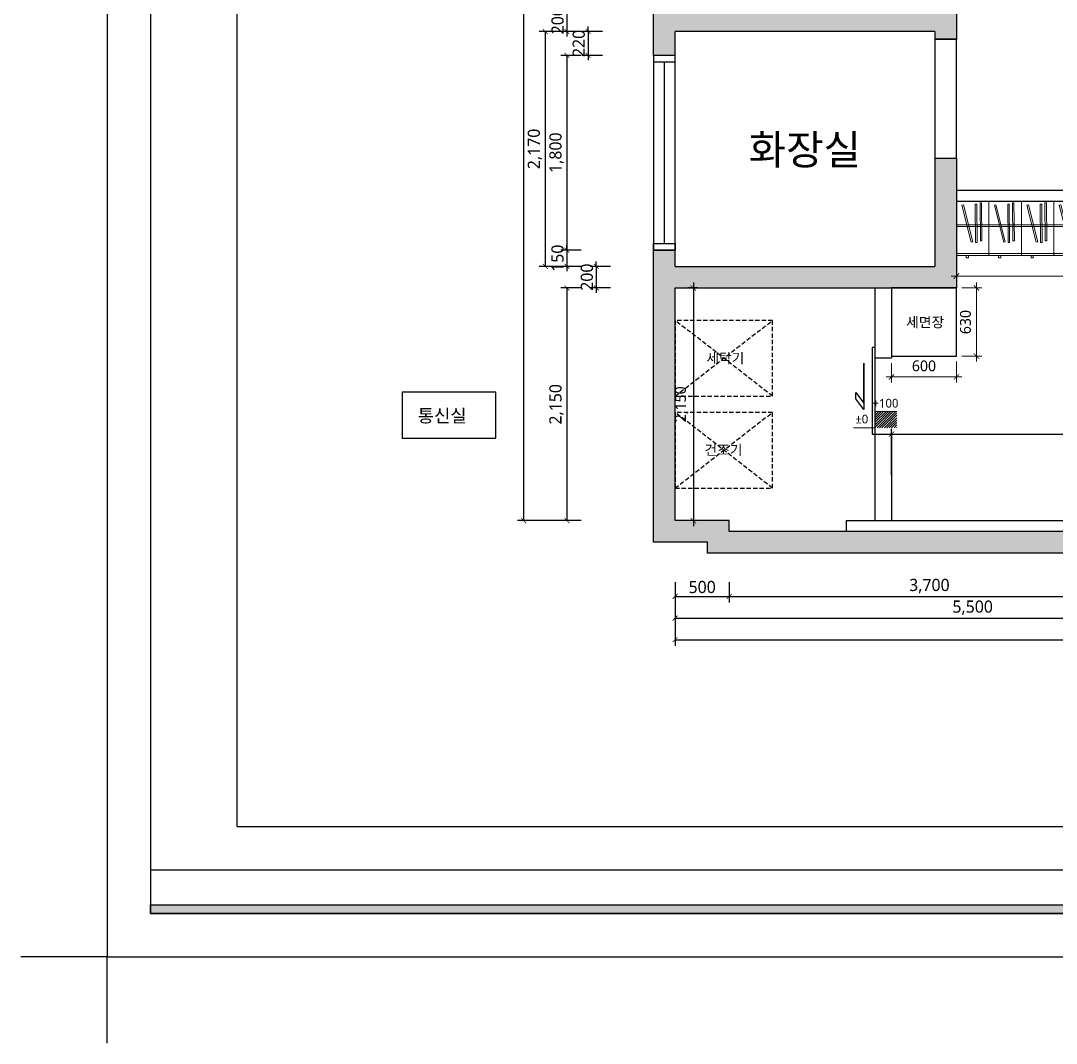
# Model space of a CAD drawing. Header units: metres. Extents: x 11578468 to 47831421, y -58341524 to -14256839.
# Drawn here: x 23771116 to 23780686, y -29040866 to -29031417 of the extents above; entities that cross this region are included whole.
import ezdxf
from ezdxf.enums import TextEntityAlignment as Align

# ---------------------------------------------------------------- set-up
doc = ezdxf.new("R2010")
doc.units = ezdxf.units.M
doc.header["$LTSCALE"] = 50
doc.header["$MEASUREMENT"] = 0
doc.linetypes.add('CEN', pattern=[62, 60, -1, 0, -1])
doc.linetypes.add('DH-HID2', pattern=[1.2, 0.8, -0.4])
doc.layers.get('0').update_dxf_attribs({"linetype": 'CONTINUOUS'})
doc.layers.get('DEFPOINTS').update_dxf_attribs({"linetype": 'CONTINUOUS'})
for name, color, linetype in [('0-ELC TEXT', 7, 'CONTINUOUS'), ('04_FUR', 6, 'CONTINUOUS'), ('3.기호.계단선', 30, 'CONTINUOUS'), ('CEN', 250, 'CEN'), ('CO-DOOR', 8, 'CONTINUOUS'), ('FORM(YOURNAME)-1', 1, 'CONTINUOUS'), ('FORM(YOURNAME)-11', 1, 'CONTINUOUS'), ('FU-FURM', 251, 'DH-HID2'), ('TEX', 7, 'CONTINUOUS'), ('wall', 3, 'CONTINUOUS'), ('WIN', 4, 'CONTINUOUS'), ('가구', 6, 'CONTINUOUS')]:
    doc.layers.add(name, color=color, linetype=linetype)
for name, color, linetype, lineweight in [('Arch', 8, 'CONTINUOUS', 0), ('DIM', 7, 'CONTINUOUS', 15), ('ha', 8, 'CONTINUOUS', 5), ('text', 7, 'CONTINUOUS', 0), ('wall2', 3, 'CONTINUOUS', 25)]:
    doc.layers.add(name, color=color, linetype=linetype, lineweight=lineweight)
doc.styles.add('HY 울릉도 L', font='malgun.ttf')
doc.styles.add('JT1', font='malgun.ttf')
doc.styles.add('N 맑은고딕', font='malgun.ttf')
doc.styles.add('NEW 맑은고딕', font='malgun.ttf')
doc.styles.add('YOURNAME', font='malgun.ttf')
doc.styles.add('맑은 고딕', font='malgun.ttf')
doc.dimstyles.new('JJ IN 45', dxfattribs={"dimscale": 45, "dimtxt": 2.5, "dimasz": 1, "dimexe": 1.25, "dimexo": 1.5, "dimtad": 1, "dimdec": 6, "dimlunit": 6, "dimtxsty": 'N 맑은고딕', "dimblk": 'ARCHTICK', "dimcen": 2.5, "dimclrd": 256, "dimclre": 256, "dimclrt": 256, "dimadec": 0, "dimazin": 0, "dimtfac": 1, "dimtdec": 6, "dimtix": 1, "dimtmove": 0, "dimatfit": 3, "dimldrblk": 'ARCHTICK', "dimfxl": 1, "dimarcsym": 0})
doc.dimstyles.new('사본 50', dxfattribs={"dimscale": 50, "dimtxt": 2, "dimasz": 1, "dimexe": 1, "dimexo": 1, "dimgap": 1, "dimtad": 1, "dimdec": 0, "dimrnd": 0.05, "dimdsep": 46, "dimlunit": 6, "dimtxsty": 'HY 울릉도 L', "dimblk": 'ARCHTICK', "dimcen": 2.5, "dimdle": 1, "dimclrd": 133, "dimclre": 133, "dimclrt": 30, "dimadec": 0, "dimazin": 0, "dimtfac": 1, "dimtdec": 0, "dimtix": 1, "dimtmove": 2, "dimatfit": 3, "dimldrblk": 'ARCHTICK', "dimfxl": 1, "dimlwd": -1, "dimlwe": -1, "dimarcsym": 0})

# ---------------------------------------------------------------- blocks, each defined once
blk = doc.blocks.new('*U1961')
at = {"layer": 'WIN', "linetype": 'Continuous'}
blk.add_line((60, 100), (1740, 100), dxfattribs=at)
for points in [[(0, 0), (1800, 0), (1800, 200), (0, 200)], [(0, 0), (60, 0), (60, 200), (0, 200)], [(1800, 0), (1740, 0), (1740, 200), (1800, 200)]]:
    blk.add_lwpolyline(points, close=True, dxfattribs=at)
blk = doc.blocks.new('_ArchTick')
at = {"color": 0, "linetype": 'ByBlock', "const_width": 0.15}
blk.add_lwpolyline([(-0.5, -0.5), (0.5, 0.5)], dxfattribs=at)
blk = doc.blocks.new('*D366')
at = {"layer": 'DEFPOINTS', "color": 0, "transparency": 16777216}
for p in [(23725352, -29144857), (23725852, -29144857), (23725852, -29145057)]:
    blk.add_point(p, dxfattribs=at)
at = {"layer": 'DIM', "lineweight": -2, "transparency": 16777216}
for p, q in [((23725352, -29144924.5), (23725352, -29145113.2)), ((23725852, -29144924.5), (23725852, -29145113.2)), ((23725352, -29145057), (23725852, -29145057))]:
    blk.add_line(p, q, dxfattribs=at)
at = {"layer": 'DIM', "lineweight": -2, "transparency": 16777216, "xscale": 45, "yscale": 45, "zscale": 45, "rotation": 180}
blk.add_blockref('_ArchTick', (23725352, -29145057), dxfattribs=at)
at = {"layer": 'DIM', "lineweight": -2, "transparency": 16777216, "xscale": 45, "yscale": 45, "zscale": 45}
blk.add_blockref('_ArchTick', (23725852, -29145057), dxfattribs=at)
at = {"layer": 'DIM', "transparency": 16777216, "insert": (23725602, -29144970.8), "char_height": 112.5, "attachment_point": 5, "style": 'N 맑은고딕'}
blk.add_mtext('500', dxfattribs=at)
blk = doc.blocks.new('*D367')
at = {"layer": 'DEFPOINTS', "color": 0, "transparency": 16777216}
for p in [(23725852, -29144857), (23729552, -29144857), (23729552, -29145057)]:
    blk.add_point(p, dxfattribs=at)
at = {"layer": 'DIM', "lineweight": -2, "transparency": 16777216}
for p, q in [((23725852, -29144924.5), (23725852, -29145113.2)), ((23729552, -29144924.5), (23729552, -29145113.2)), ((23725852, -29145057), (23729552, -29145057))]:
    blk.add_line(p, q, dxfattribs=at)
at = {"layer": 'DIM', "lineweight": -2, "transparency": 16777216, "xscale": 45, "yscale": 45, "zscale": 45, "rotation": 180}
blk.add_blockref('_ArchTick', (23725852, -29145057), dxfattribs=at)
at = {"layer": 'DIM', "lineweight": -2, "transparency": 16777216, "xscale": 45, "yscale": 45, "zscale": 45}
blk.add_blockref('_ArchTick', (23729552, -29145057), dxfattribs=at)
at = {"layer": 'DIM', "transparency": 16777216, "insert": (23727702, -29144961.3), "char_height": 112.5, "attachment_point": 5, "style": 'N 맑은고딕'}
blk.add_mtext('3,700', dxfattribs=at)
blk = doc.blocks.new('*D380')
at = {"layer": 'DEFPOINTS', "color": 0, "transparency": 16777216}
for p in [(23725352, -29144857), (23730852, -29144857), (23730852, -29145257)]:
    blk.add_point(p, dxfattribs=at)
at = {"layer": 'DIM', "lineweight": -2, "transparency": 16777216}
for p, q in [((23725352, -29144924.5), (23725352, -29145313.2)), ((23730852, -29144924.5), (23730852, -29145313.2)), ((23725352, -29145257), (23730852, -29145257))]:
    blk.add_line(p, q, dxfattribs=at)
at = {"layer": 'DIM', "lineweight": -2, "transparency": 16777216, "xscale": 45, "yscale": 45, "zscale": 45, "rotation": 180}
blk.add_blockref('_ArchTick', (23725352, -29145257), dxfattribs=at)
at = {"layer": 'DIM', "lineweight": -2, "transparency": 16777216, "xscale": 45, "yscale": 45, "zscale": 45}
blk.add_blockref('_ArchTick', (23730852, -29145257), dxfattribs=at)
at = {"layer": 'DIM', "transparency": 16777216, "insert": (23728102, -29145161.3), "char_height": 112.5, "attachment_point": 5, "style": 'N 맑은고딕'}
blk.add_mtext('5,500', dxfattribs=at)
blk = doc.blocks.new('*D384')
at = {"layer": 'DEFPOINTS', "color": 0, "transparency": 16777216}
for p in [(23725352, -29144857), (23745702, -29144857), (23745702, -29145457)]:
    blk.add_point(p, dxfattribs=at)
at = {"layer": 'DIM', "lineweight": -2, "transparency": 16777216}
for p, q in [((23725352, -29144924.5), (23725352, -29145513.2)), ((23745702, -29144924.5), (23745702, -29145513.2)), ((23725352, -29145457), (23745702, -29145457))]:
    blk.add_line(p, q, dxfattribs=at)
at = {"layer": 'DIM', "lineweight": -2, "transparency": 16777216, "xscale": 45, "yscale": 45, "zscale": 45, "rotation": 180}
blk.add_blockref('_ArchTick', (23725352, -29145457), dxfattribs=at)
at = {"layer": 'DIM', "lineweight": -2, "transparency": 16777216, "xscale": 45, "yscale": 45, "zscale": 45}
blk.add_blockref('_ArchTick', (23745702, -29145457), dxfattribs=at)
at = {"layer": 'DIM', "transparency": 16777216, "insert": (23735527, -29145361.3), "char_height": 112.5, "attachment_point": 5, "style": 'N 맑은고딕'}
blk.add_mtext('20,350', dxfattribs=at)
blk = doc.blocks.new('*D413')
at = {"layer": 'DEFPOINTS', "color": 0, "transparency": 16777216}
for p in [(23724552, -29139637), (23724352, -29139837), (23724552, -29139837)]:
    blk.add_point(p, dxfattribs=at)
at = {"layer": 'DIM', "lineweight": -2, "transparency": 16777216}
for p, q in [((23724484.5, -29139637), (23724295.8, -29139637)), ((23724352, -29139637), (23724352, -29139592)), ((23724352, -29139637), (23724352, -29139837)), ((23724484.5, -29139837), (23724295.8, -29139837)), ((23724352, -29139837), (23724352, -29139882))]:
    blk.add_line(p, q, dxfattribs=at)
at = {"layer": 'DIM', "lineweight": -2, "transparency": 16777216, "xscale": 45, "yscale": 45, "zscale": 45}
for p, rotation in [((23724352, -29139637), 270), ((23724352, -29139837), 90)]:
    blk.add_blockref('_ArchTick', p, dxfattribs=dict(at, rotation=rotation))
at = {"layer": 'DIM', "transparency": 16777216, "insert": (23724265.8, -29139737), "char_height": 112.5, "attachment_point": 5, "rotation": 90, "style": 'N 맑은고딕'}
blk.add_mtext('200', dxfattribs=at)
blk = doc.blocks.new('*D414')
at = {"layer": 'DEFPOINTS', "color": 0, "transparency": 16777216}
for p in [(23724747.9, -29139837), (23724547.9, -29140057), (23724747.9, -29140057)]:
    blk.add_point(p, dxfattribs=at)
at = {"layer": 'DIM', "lineweight": -2, "transparency": 16777216}
for p, q in [((23724680.4, -29139837), (23724491.6, -29139837)), ((23724547.9, -29139837), (23724547.9, -29139792)), ((23724547.9, -29139837), (23724547.9, -29140057)), ((23724680.4, -29140057), (23724491.6, -29140057)), ((23724547.9, -29140057), (23724547.9, -29140102))]:
    blk.add_line(p, q, dxfattribs=at)
at = {"layer": 'DIM', "lineweight": -2, "transparency": 16777216, "xscale": 45, "yscale": 45, "zscale": 45}
for p, rotation in [((23724547.9, -29139837), 270), ((23724547.9, -29140057), 90)]:
    blk.add_blockref('_ArchTick', p, dxfattribs=dict(at, rotation=rotation))
at = {"layer": 'DIM', "transparency": 16777216, "insert": (23724461.6, -29139947), "char_height": 112.5, "attachment_point": 5, "rotation": 90, "style": 'N 맑은고딕'}
blk.add_mtext('220', dxfattribs=at)
blk = doc.blocks.new('*D415')
at = {"layer": 'DEFPOINTS', "color": 0, "transparency": 16777216}
for p in [(23724552, -29140057), (23724352, -29141857), (23724552, -29141857)]:
    blk.add_point(p, dxfattribs=at)
at = {"layer": 'DIM', "lineweight": -2, "transparency": 16777216}
for p, q in [((23724484.5, -29140057), (23724295.8, -29140057)), ((23724352, -29140057), (23724352, -29141857)), ((23724484.5, -29141857), (23724295.8, -29141857))]:
    blk.add_line(p, q, dxfattribs=at)
at = {"layer": 'DIM', "lineweight": -2, "transparency": 16777216, "xscale": 45, "yscale": 45, "zscale": 45}
for p, rotation in [((23724352, -29140057), 90), ((23724352, -29141857), 270)]:
    blk.add_blockref('_ArchTick', p, dxfattribs=dict(at, rotation=rotation))
at = {"layer": 'DIM', "transparency": 16777216, "insert": (23724256, -29140957), "char_height": 112.5, "attachment_point": 5, "rotation": 90, "style": 'N 맑은고딕'}
blk.add_mtext('1,800', dxfattribs=at)
blk = doc.blocks.new('*D416')
at = {"layer": 'DEFPOINTS', "color": 0, "transparency": 16777216}
for p in [(23724552, -29141857), (23724352, -29142007), (23724552, -29142007)]:
    blk.add_point(p, dxfattribs=at)
at = {"layer": 'DIM', "lineweight": -2, "transparency": 16777216}
for p, q in [((23724484.5, -29141857), (23724295.8, -29141857)), ((23724352, -29141857), (23724352, -29141812)), ((23724352, -29141857), (23724352, -29142007)), ((23724484.5, -29142007), (23724295.8, -29142007)), ((23724352, -29142007), (23724352, -29142052))]:
    blk.add_line(p, q, dxfattribs=at)
at = {"layer": 'DIM', "lineweight": -2, "transparency": 16777216, "xscale": 45, "yscale": 45, "zscale": 45}
for p, rotation in [((23724352, -29141857), 270), ((23724352, -29142007), 90)]:
    blk.add_blockref('_ArchTick', p, dxfattribs=dict(at, rotation=rotation))
at = {"layer": 'DIM', "transparency": 16777216, "insert": (23724265.4, -29141932), "char_height": 112.5, "attachment_point": 5, "rotation": 90, "style": 'N 맑은고딕'}
blk.add_mtext('150', dxfattribs=at)
blk = doc.blocks.new('*D417')
at = {"layer": 'DEFPOINTS', "color": 0, "transparency": 16777216}
for p in [(23724822.8, -29142007), (23724622.8, -29142207), (23724822.8, -29142207)]:
    blk.add_point(p, dxfattribs=at)
at = {"layer": 'DIM', "lineweight": -2, "transparency": 16777216}
for p, q in [((23724755.3, -29142007), (23724566.6, -29142007)), ((23724622.8, -29142007), (23724622.8, -29141962)), ((23724622.8, -29142007), (23724622.8, -29142207)), ((23724755.3, -29142207), (23724566.6, -29142207)), ((23724622.8, -29142207), (23724622.8, -29142252))]:
    blk.add_line(p, q, dxfattribs=at)
at = {"layer": 'DIM', "lineweight": -2, "transparency": 16777216, "xscale": 45, "yscale": 45, "zscale": 45}
for p, rotation in [((23724622.8, -29142007), 270), ((23724622.8, -29142207), 90)]:
    blk.add_blockref('_ArchTick', p, dxfattribs=dict(at, rotation=rotation))
at = {"layer": 'DIM', "transparency": 16777216, "insert": (23724536.6, -29142107), "char_height": 112.5, "attachment_point": 5, "rotation": 90, "style": 'N 맑은고딕'}
blk.add_mtext('200', dxfattribs=at)
blk = doc.blocks.new('*D418')
at = {"layer": 'DEFPOINTS', "color": 0, "transparency": 16777216}
for p in [(23724552, -29142207), (23724352, -29144357), (23724552, -29144357)]:
    blk.add_point(p, dxfattribs=at)
at = {"layer": 'DIM', "lineweight": -2, "transparency": 16777216}
for p, q in [((23724484.5, -29142207), (23724295.8, -29142207)), ((23724352, -29142207), (23724352, -29144357)), ((23724484.5, -29144357), (23724295.8, -29144357))]:
    blk.add_line(p, q, dxfattribs=at)
at = {"layer": 'DIM', "lineweight": -2, "transparency": 16777216, "xscale": 45, "yscale": 45, "zscale": 45}
for p, rotation in [((23724352, -29142207), 90), ((23724352, -29144357), 270)]:
    blk.add_blockref('_ArchTick', p, dxfattribs=dict(at, rotation=rotation))
at = {"layer": 'DIM', "transparency": 16777216, "insert": (23724256, -29143282), "char_height": 112.5, "attachment_point": 5, "rotation": 90, "style": 'N 맑은고딕'}
blk.add_mtext('2,150', dxfattribs=at)
blk = doc.blocks.new('*D421')
at = {"layer": 'DEFPOINTS', "color": 0, "transparency": 16777216}
for p in [(23724547.9, -29139837), (23724152, -29142007), (23724552, -29142007)]:
    blk.add_point(p, dxfattribs=at)
at = {"layer": 'DIM', "lineweight": -2, "transparency": 16777216}
for p, q in [((23724480.4, -29139837), (23724095.8, -29139837)), ((23724152, -29139837), (23724152, -29142007)), ((23724484.5, -29142007), (23724095.8, -29142007))]:
    blk.add_line(p, q, dxfattribs=at)
at = {"layer": 'DIM', "lineweight": -2, "transparency": 16777216, "xscale": 45, "yscale": 45, "zscale": 45}
for p, rotation in [((23724152, -29139837), 90), ((23724152, -29142007), 270)]:
    blk.add_blockref('_ArchTick', p, dxfattribs=dict(at, rotation=rotation))
at = {"layer": 'DIM', "transparency": 16777216, "insert": (23724056, -29140922), "char_height": 112.5, "attachment_point": 5, "rotation": 90, "style": 'N 맑은고딕'}
blk.add_mtext('2,170', dxfattribs=at)
blk = doc.blocks.new('*D422')
at = {"layer": 'DEFPOINTS', "color": 0, "transparency": 16777216}
for p in [(23724533.9, -29133957), (23723952, -29144357), (23724552, -29144357)]:
    blk.add_point(p, dxfattribs=at)
at = {"layer": 'DIM', "lineweight": -2, "transparency": 16777216}
for p, q in [((23724466.4, -29133957), (23723895.8, -29133957)), ((23723952, -29133957), (23723952, -29144357)), ((23724484.5, -29144357), (23723895.8, -29144357))]:
    blk.add_line(p, q, dxfattribs=at)
at = {"layer": 'DIM', "lineweight": -2, "transparency": 16777216, "xscale": 45, "yscale": 45, "zscale": 45}
for p, rotation in [((23723952, -29133957), 90), ((23723952, -29144357), 270)]:
    blk.add_blockref('_ArchTick', p, dxfattribs=dict(at, rotation=rotation))
at = {"layer": 'DIM', "transparency": 16777216, "insert": (23723856, -29139157), "char_height": 112.5, "attachment_point": 5, "rotation": 90, "style": 'N 맑은고딕'}
blk.add_mtext('10,400', dxfattribs=at)
blk = doc.blocks.new('FORM-ELEVATION')
at = {"layer": 'FORM(YOURNAME)-11'}
h = blk.add_hatch(color=256, dxfattribs=at)
h.dxf.hatch_style = 1
h.paths.add_polyline_path([(-10309, 35708), (71691, 35708), (71691, 35508), (-10309, 35508)])
h.paths.add_polyline_path([(-10309, -21492), (71691, -21492), (71691, -21692), (-10309, -21692)])
at = {"layer": 'DEFPOINTS', "color": 158}
blk.add_line((62481, -20692), (-10309, -20692), dxfattribs=at)
blk.add_lwpolyline([(-10309, -21692), (71691, -21692), (71691, 35708), (-10309, 35708)], close=True, dxfattribs=at)
at = {"layer": 'DEFPOINTS'}
blk.add_lwpolyline([(-8309, 33708), (61071, 33708), (61071, -19692), (-8309, -19692)], close=True, dxfattribs=at)
at = {"layer": 'DEFPOINTS', "color": 1}
blk.add_lwpolyline([(-11309, -24692), (-11309, -22692), (-13309, -22692)], dxfattribs=at)
at = {"layer": 'FORM(YOURNAME)-11', "color": 250}
blk.add_lwpolyline([(-11309, -22692), (72691, -22692), (72691, 36708), (-11309, 36708)], close=True, dxfattribs=at)
at = {"layer": 'FORM(YOURNAME)-11'}
blk.add_lwpolyline([(-10309, -21492), (71691, -21492), (71691, -21692), (-10309, -21692)], close=True, dxfattribs=at)
at = {"layer": 'FORM(YOURNAME)-11', "color": 3, "style": 'YOURNAME'}
for tag, height, p in [('1', 451, (71041, -1219)), ('2', 451, (71041, -1863)), ('3', 451, (71041, -3150)), ('4', 451, (71041, -5081)), ('5', 515, (71041, -7398)), ('6', 515, (71041, -9650)), ('7', 515, (71041, -11903)), ('8', 515, (71041, -14155)), ('9', 515, (71041, -16408)), ('10', 515, (66791, -18596)), ('11', 515, (71041, -18660)), ('12', 515, (66791, -20848)), ('13', 515, (71041, -20848))]:
    blk.add_attdef(tag, text='', height=height, dxfattribs=at).set_placement(p, align=Align.MIDDLE_RIGHT)
blk = doc.blocks.new('*D2332')
at = {"layer": '3.기호.계단선', "color": 133, "ltscale": 10}
for p, q in [((23777371.6, -29033886.6), (23777282.1, -29033886.6)), ((23777332.1, -29033836.6), (23777332.1, -29036086.6)), ((23777363.7, -29036036.6), (23777282.1, -29036036.6))]:
    blk.add_line(p, q, dxfattribs=at)
at = {"layer": 'DEFPOINTS', "color": 0}
for p in [(23777421.6, -29033886.6), (23777332.1, -29036036.6), (23777413.7, -29036036.6)]:
    blk.add_point(p, dxfattribs=at)
at = {"layer": '3.기호.계단선', "color": 133, "xscale": 50, "yscale": 50, "zscale": 50}
for p, rotation in [((23777332.1, -29033886.6), 90), ((23777332.1, -29036036.6), 270)]:
    blk.add_blockref('_ArchTick', p, dxfattribs=dict(at, rotation=rotation))
at = {"layer": '3.기호.계단선', "color": 30, "ltscale": 10, "insert": (23777221.8, -29034961.6), "char_height": 100, "attachment_point": 5, "rotation": 90, "style": 'HY 울릉도 L'}
blk.add_mtext('2,150', dxfattribs=at)
blk = doc.blocks.new('arrttt')
at = {"layer": 'Arch', "color": 6}
for p, q in [((883190.8, 53508.7), (882890.8, 53508.7)), ((882890.8, 53508.7), (882890.8, 53008.7)), ((883190.8, 53008.7), (883190.8, 53508.7)), ((882958.9, 53496.3), (882955.8, 53144.1)), ((882972.9, 53496.2), (882958.9, 53496.3)), ((882969.8, 53144), (882972.9, 53496.2)), ((883002.8, 53482.1), (882999.7, 53130)), ((883016.8, 53482), (883002.8, 53482.1)), ((883013.7, 53129.9), (883016.8, 53482)), ((883126.4, 53476.3), (883040, 53134.9)), ((883053.6, 53131.5), (883140, 53472.9)), ((883140, 53472.9), (883126.4, 53476.3)), ((882890.8, 53291.2), (883190.8, 53291.2)), ((882890.8, 53276.2), (883190.8, 53276.2)), ((882955.8, 53144.1), (882969.8, 53144)), ((882999.7, 53130), (883013.7, 53129.9)), ((883040, 53134.9), (883053.6, 53131.5)), ((883190.8, 53028.7), (882890.8, 53028.7)), ((882890.8, 53008.7), (883190.8, 53008.7)), ((883100.8, 53008.7), (883080.8, 53008.7)), ((883080.8, 53008.7), (883080.8, 52988.7)), ((883080.8, 52988.7), (883100.8, 52988.7)), ((883100.8, 52988.7), (883100.8, 53008.7))]:
    blk.add_line(p, q, dxfattribs=at)
blk = doc.blocks.new('*D2474')
at = {"layer": 'DEFPOINTS', "color": 0}
for p in [(23786316.2, -29035236.6), (23786316.2, -29035586.9), (23779163.7, -29035666.9)]:
    blk.add_point(p, dxfattribs=at)
at = {"layer": 'wall', "color": 133, "ltscale": 10}
for p, q in [((23779113.7, -29035236.6), (23786366.2, -29035236.6)), ((23779163.7, -29035616.9), (23779163.7, -29035186.6)), ((23786316.2, -29035536.9), (23786316.2, -29035186.6))]:
    blk.add_line(p, q, dxfattribs=at)
at = {"layer": 'wall', "color": 133, "xscale": 50, "yscale": 50, "zscale": 50, "rotation": 180}
blk.add_blockref('_ArchTick', (23779163.7, -29035236.6), dxfattribs=at)
at = {"layer": 'wall', "color": 133, "xscale": 50, "yscale": 50, "zscale": 50}
blk.add_blockref('_ArchTick', (23786316.2, -29035236.6), dxfattribs=at)
at = {"layer": 'wall', "color": 30, "ltscale": 10, "insert": (23782740, -29035126.3), "char_height": 100, "attachment_point": 5, "style": 'HY 울릉도 L'}
blk.add_mtext('7,153', dxfattribs=at)
blk = doc.blocks.new('*D2482')
at = {"layer": 'DEFPOINTS', "color": 0}
for p in [(23779763.7, -29033586.6), (23782163.7, -29033586.6), (23779763.7, -29033776.5)]:
    blk.add_point(p, dxfattribs=at)
at = {"layer": 'DIM', "color": 133, "ltscale": 10}
for p, q in [((23779763.7, -29033636.6), (23779763.7, -29033826.5)), ((23782163.7, -29033636.6), (23782163.7, -29033826.5)), ((23782213.7, -29033776.5), (23779713.7, -29033776.5))]:
    blk.add_line(p, q, dxfattribs=at)
at = {"layer": 'DIM', "color": 133, "xscale": 50, "yscale": 50, "zscale": 50, "rotation": 180}
blk.add_blockref('_ArchTick', (23779763.7, -29033776.5), dxfattribs=at)
at = {"layer": 'DIM', "color": 133, "xscale": 50, "yscale": 50, "zscale": 50}
blk.add_blockref('_ArchTick', (23782163.7, -29033776.5), dxfattribs=at)
at = {"layer": 'DIM', "color": 30, "ltscale": 10, "insert": (23780963.7, -29033666.5), "char_height": 100, "attachment_point": 5, "style": 'HY 울릉도 L'}
blk.add_mtext('2,400', dxfattribs=at)
blk = doc.blocks.new('*D2483')
at = {"layer": 'DEFPOINTS', "color": 0}
for p in [(23779763.7, -29033886.6), (23779763.7, -29034516.6), (23779948.9, -29034516.6)]:
    blk.add_point(p, dxfattribs=at)
at = {"layer": 'DIM', "color": 133, "ltscale": 10}
for p, q in [((23779813.7, -29033886.6), (23779998.9, -29033886.6)), ((23779948.9, -29033836.6), (23779948.9, -29034566.6)), ((23779813.7, -29034516.6), (23779998.9, -29034516.6))]:
    blk.add_line(p, q, dxfattribs=at)
at = {"layer": 'DIM', "color": 133, "xscale": 50, "yscale": 50, "zscale": 50}
for p, rotation in [((23779948.9, -29033886.6), 90), ((23779948.9, -29034516.6), 270)]:
    blk.add_blockref('_ArchTick', p, dxfattribs=dict(at, rotation=rotation))
at = {"layer": 'DIM', "color": 30, "ltscale": 10, "insert": (23779847.2, -29034201.6), "char_height": 100, "attachment_point": 5, "rotation": 90, "style": 'HY 울릉도 L'}
blk.add_mtext('630', dxfattribs=at)
blk = doc.blocks.new('*D2484')
at = {"layer": 'DEFPOINTS', "color": 0}
for p in [(23779163.7, -29034532.2), (23779763.7, -29034516.6), (23779763.7, -29034708.6)]:
    blk.add_point(p, dxfattribs=at)
at = {"layer": 'DIM', "color": 133, "ltscale": 10}
for p, q in [((23779763.7, -29034566.6), (23779763.7, -29034758.6)), ((23779163.7, -29034582.2), (23779163.7, -29034758.6)), ((23779113.7, -29034708.6), (23779813.7, -29034708.6))]:
    blk.add_line(p, q, dxfattribs=at)
at = {"layer": 'DIM', "color": 133, "xscale": 50, "yscale": 50, "zscale": 50, "rotation": 180}
blk.add_blockref('_ArchTick', (23779163.7, -29034708.6), dxfattribs=at)
at = {"layer": 'DIM', "color": 133, "xscale": 50, "yscale": 50, "zscale": 50}
blk.add_blockref('_ArchTick', (23779763.7, -29034708.6), dxfattribs=at)
at = {"layer": 'DIM', "color": 30, "ltscale": 10, "insert": (23779463.7, -29034606.9), "char_height": 100, "attachment_point": 5, "style": 'HY 울릉도 L'}
blk.add_mtext('600', dxfattribs=at)
blk = doc.blocks.new('sdagdgds')
at = {"layer": 'ha', "transparency": 33554687}
h = blk.add_hatch(color=256, dxfattribs=at)
h.dxf.hatch_style = 1
h.paths.add_polyline_path([(23725502, -29128457), (23728302, -29128457), (23728302, -29132607), (23728502, -29132607), (23728502, -29128257), (23728302, -29128257), (23725302, -29128257), (23725302, -29132557), (23725502, -29132557)])
h.paths.add_polyline_path([(23728502, -29133657), (23728302, -29133657), (23728302, -29133757), (23725502, -29133757), (23725502, -29133657), (23725302, -29133657), (23725302, -29133757), (23724848.0976572, -29133757), (23724752, -29133757), (23724752, -29136507), (23725152, -29136507), (23725152, -29137657), (23725352, -29137657), (23725352, -29137507), (23727752, -29137507), (23727952, -29137507), (23727952, -29137307), (23725352, -29137307), (23725352, -29136507), (23727052, -29136507), (23727052, -29136707), (23727252, -29136707), (23727252, -29136507), (23727252, -29135757), (23727252, -29135707), (23727052, -29135707), (23727052, -29135757), (23727052, -29136307), (23725352, -29136307), (23724952, -29136307), (23724952, -29133957), (23727052, -29133957), (23727052, -29134507), (23727252, -29134507), (23727252, -29133957), (23728502, -29133957)])
h.paths.add_polyline_path([(23727952, -29138607), (23727752, -29138607), (23727752, -29139637), (23725352, -29139637), (23725352, -29139457), (23725152, -29139457), (23725152, -29140057), (23725352, -29140057), (23725352, -29139837), (23727752, -29139837), (23727752, -29139907), (23727952, -29139907), (23727952, -29139837)])
h.paths.add_polyline_path([(23727952, -29141007), (23727752, -29141007), (23727752, -29142007), (23725352, -29142007), (23725352, -29141857), (23725152, -29141857), (23725152, -29144557), (23725652, -29144557), (23725652, -29144657), (23729552, -29144657), (23729552, -29144457), (23725852, -29144457), (23725852, -29144357), (23725352, -29144357), (23725352, -29142207), (23727952, -29142207)])
h.paths.add_polyline_path([(23731552, -29144307), (23730852, -29144307), (23730852, -29144457), (23730732, -29144457), (23730732, -29144657), (23732052, -29144657), (23732052, -29144457), (23731552, -29144457)])
h.paths.add_polyline_path([(23739502, -29144457), (23736702, -29144457), (23736702, -29144307), (23736002, -29144307), (23736002, -29144457), (23733202, -29144457), (23733202, -29144657), (23739502, -29144657)])
h.paths.add_polyline_path([(23745902, -29143307), (23745702, -29143307), (23745702, -29144457), (23744702, -29144457), (23744702, -29144307), (23744002, -29144307), (23744002, -29144457), (23743102, -29144457), (23743102, -29144657), (23745902, -29144657)])
h.paths.add_polyline_path([(23745902, -29133157), (23745702, -29133157), (23745702, -29139657), (23745902, -29139657)])
h.paths.add_polyline_path([(23745902, -29140857), (23745702, -29140857), (23745702, -29142157), (23745902, -29142157)])
h.paths.add_polyline_path([(23744602, -29136307), (23743902, -29136307), (23743902, -29136657), (23744602, -29136657)])
h.paths.add_polyline_path([(23736702, -29136307), (23736002, -29136307), (23736002, -29136657), (23736702, -29136657)])
h.paths.add_polyline_path([(23731602, -29136307), (23730902, -29136307), (23730902, -29136657), (23731602, -29136657)])
h.paths.add_polyline_path([(23745902, -29130707), (23745702, -29130707), (23745702, -29131957), (23745902, -29131957)])
h.paths.add_polyline_path([(23745902, -29128257), (23743802, -29128257), (23743802, -29128457), (23743802, -29128707), (23744502, -29128707), (23744502, -29128457), (23745702, -29128457), (23745702, -29129607), (23745902, -29129607)])
h.paths.add_polyline_path([(23731602, -29128457), (23731602, -29128257), (23730902, -29128257), (23730902, -29130107), (23731102, -29130107), (23731102, -29128707), (23731602, -29128707)])
h.paths.add_polyline_path([(23736702, -29128257), (23736002, -29128257), (23736002, -29128457), (23736002, -29128707), (23736702, -29128707), (23736702, -29128457)])
at = {"layer": 'CEN'}
blk.add_lwpolyline([(23727752, -29141007), (23727952, -29141007), (23727952, -29139907), (23727752, -29139907)], close=True, dxfattribs=at)
at = {"layer": 'wall'}
for p, q in [((23727952, -29138607), (23727952, -29139837)), ((23725152, -29140057), (23725152, -29139457)), ((23725352, -29140057), (23725352, -29139837)), ((23727752, -29139837), (23725352, -29139837)), ((23727752, -29139837), (23727752, -29139907)), ((23727952, -29139837), (23727952, -29139907)), ((23727752, -29139907), (23727952, -29139907)), ((23725352, -29140057), (23725152, -29140057)), ((23727752, -29141007), (23727752, -29142007)), ((23727752, -29141007), (23727952, -29141007)), ((23727952, -29141007), (23727952, -29142207)), ((23725152, -29144557), (23725152, -29141857)), ((23725352, -29141857), (23725152, -29141857)), ((23725352, -29142007), (23725352, -29141857)), ((23725352, -29142007), (23727752, -29142007)), ((23725352, -29144357), (23725352, -29142207)), ((23725352, -29142207), (23727952, -29142207)), ((23725852, -29144357), (23725352, -29144357)), ((23725852, -29144457), (23725852, -29144357)), ((23729552, -29144457), (23725852, -29144457)), ((23725652, -29144557), (23725152, -29144557)), ((23725652, -29144657), (23725652, -29144557)), ((23729552, -29144657), (23725652, -29144657))]:
    blk.add_line(p, q, dxfattribs=at)
at = {"layer": 'WIN', "linetype": 'Continuous', "rotation": 270}
blk.add_blockref('*U1961', (23725152, -29140057), dxfattribs=at)
at = {"layer": 'wall2', "insert": (23726031.7854218, -29140790.817278), "char_height": 275.88175264, "attachment_point": 1, "style": 'NEW 맑은고딕'}
blk.add_mtext_dynamic_manual_height_columns('화장실', width=3673.452008802, gutter_width=1379.4087632, heights=[0], dxfattribs=at)
at = {"layer": 'DIM'}
for base, p1, p2, picture, middle in [((23723952.0000000298, -29144357.0000000112), (23724533.8698122613, -29133957), (23724552, -29144357), '*D422', (23723856.0081521906, -29139157.0000000112)), ((23724352, -29139837), (23724552, -29139637), (23724552, -29139837), '*D413', (23724265.7525476, -29139737)), ((23724152.0000000298, -29142007.0000000112), (23724547.8764773309, -29139837), (23724552, -29142007), '*D421', (23724056.0081521906, -29140922.0000000112)), ((23724547.8764774, -29140057), (23724747.8764773, -29139837), (23724747.8764773, -29140057), '*D414', (23724461.6290249, -29139947)), ((23724352.0000000298, -29141857.0000000112), (23724552, -29140057), (23724552, -29141857), '*D415', (23724256.0081522018, -29140957.0000000112)), ((23724352, -29142007), (23724552, -29141857), (23724552, -29142007), '*D416', (23724265.446841, -29141932)), ((23724622.8181379, -29142207), (23724822.8181378, -29142007), (23724822.8181378, -29142207), '*D417', (23724536.5706854, -29142107)), ((23724352.0000000298, -29144357.0000000112), (23724552, -29142207), (23724552, -29144357), '*D418', (23724256.0081522018, -29143282.0000000112))]:
    dim = blk.add_linear_dim(base=base, p1=p1, p2=p2, angle=90, dimstyle='JJ IN 45', dxfattribs=at)
    dim.commit()
    dim.dimension.update_dxf_attribs({"geometry": picture, "text_midpoint": middle})
for base, p1, p2, picture, middle in [((23725852, -29145057), (23725352, -29144857), (23725852, -29144857), '*D366', (23725602, -29144970.7525476)), ((23730852, -29145257), (23725352, -29144857), (23730852, -29144857), '*D380', (23728102, -29145161.3138586991)), ((23745702, -29145457), (23725352, -29144857), (23745702, -29144857), '*D384', (23735527, -29145361.3138586991)), ((23729552, -29145057), (23725852, -29144857), (23729552, -29144857), '*D367', (23727702, -29144961.3138586991))]:
    dim = blk.add_linear_dim(base=base, p1=p1, p2=p2, dimstyle='JJ IN 45', dxfattribs=at)
    dim.commit()
    dim.dimension.update_dxf_attribs({"geometry": picture, "text_midpoint": middle})

msp = doc.modelspace()

# ---------------------------------------------------------------- hatches: boundary and pattern name
at = {"layer": 'text', "transparency": 33554559}
h = msp.add_hatch(dxfattribs=at)
h.set_pattern_fill('ANSI31', color=256, scale=5)
h.set_pattern_definition([(45, (23756434.167, -29043338.973), (-11.22532, 11.22532), [])])
h.paths.add_polyline_path([(23779013.7, -29035028.9), (23779213.7, -29035028.9), (23779213.7, -29035178.9), (23779013.7, -29035178.9)])

# ---------------------------------------------------------------- linework, layer by layer
at = {"layer": 'CO-DOOR'}
msp.add_lwpolyline([(23779013.7, -29035236.5), (23779013.7, -29034436.6), (23778983.7, -29034436.6), (23778983.7, -29035236.5)], close=True, dxfattribs=at)
at = {"layer": 'CO-DOOR', "color": 1}
msp.add_lwpolyline([(23778907, -29034581.5), (23778907, -29035010.7), (23778834.7, -29034912.1), (23778834.7, -29034853.8), (23778907, -29034952.4), (23778907, -29034581.5)], close=True, dxfattribs=at)
at = {"layer": 'FU-FURM'}
for p, q in [((23778063.7, -29034885.7), (23777163.7, -29034185.7)), ((23777163.7, -29034885.7), (23778063.7, -29034185.7)), ((23778063.7, -29035735.7), (23777163.7, -29035035.7)), ((23777163.7, -29035735.7), (23778063.7, -29035035.7))]:
    msp.add_line(p, q, dxfattribs=at)
for points in [[(23778063.7, -29034185.7), (23777163.7, -29034185.7), (23777163.7, -29034885.7), (23778063.7, -29034885.7)], [(23778063.7, -29035035.7), (23777163.7, -29035035.7), (23777163.7, -29035735.7), (23778063.7, -29035735.7)]]:
    msp.add_lwpolyline(points, close=True, dxfattribs=at)
at = {"layer": 'TEX'}
msp.add_lwpolyline([(23775507.4, -29034849.5), (23774640.4, -29034849.5), (23774640.4, -29035274), (23775507.4, -29035274)], close=True, dxfattribs=at)
at = {"layer": 'text'}
for p, q in [((23779213.7, -29035028.9), (23779013.7, -29035028.9)), ((23779013.7, -29035028.9), (23779013.7, -29035178.9)), ((23779013.7, -29035178.9), (23778813.7, -29035178.9))]:
    msp.add_line(p, q, dxfattribs=at)
at = {"layer": 'wall', "ltscale": 10}
for p, q in [((23779763.7, -29032986.6), (23779763.7, -29033886.6)), ((23780964.2, -29033086.6), (23779763.7, -29033086.6)), ((23779163.7, -29033886.6), (23779163.7, -29034532.2)), ((23779163.7, -29035236.6), (23779163.7, -29036036.6))]:
    msp.add_line(p, q, dxfattribs=at)
at = {"layer": 'wall2'}
for p, q in [((23780964.2, -29032986.6), (23779763.7, -29032986.6)), ((23779013.7, -29034532.2), (23779013.7, -29033886.6)), ((23779013.7, -29034532.2), (23779163.7, -29034532.2)), ((23779013.7, -29036036.6), (23779013.7, -29035236.6)), ((23779013.7, -29035236.6), (23779163.7, -29035236.6)), ((23778747.4, -29036136.6), (23778747.4, -29036036.6)), ((23778747.4, -29036036.6), (23780964.2, -29036036.6))]:
    msp.add_line(p, q, dxfattribs=at)
at = {"layer": '가구', "ltscale": 10}
msp.add_lwpolyline([(23779163.7, -29034516.6), (23779763.7, -29034516.6), (23779763.7, -29033886.6), (23779163.7, -29033886.6)], close=True, dxfattribs=at)

# ---------------------------------------------------------------- block references
at = {"layer": '04_FUR', "xscale": -1}
for p in [(24662954.5, -29086595.3), (24663254.5, -29086595.3), (24663554.5, -29086595.3), (24663854.5, -29086595.3)]:
    msp.add_blockref('arrttt', p, dxfattribs=at)
at = {"layer": '3.기호.계단선'}
msp.add_blockref('sdagdgds', (51811.7, 108320.4), dxfattribs=at)
at = {"layer": 'FORM(YOURNAME)-1', "xscale": 0.4, "yscale": 0.4, "zscale": 0.4}
msp.add_blockref('FORM-ELEVATION', (23776439.2, -29030989.6), dxfattribs=at)

# ---------------------------------------------------------------- texts
at = {"layer": '0-ELC TEXT', "style": '맑은 고딕'}
msp.add_text('세면장', height=93.33, rotation=360, dxfattribs=at).set_placement((23779474.8, -29034202.9), align=Align.MIDDLE_CENTER)
for s, p in [('세탁기', (23777628.3, -29034535.4)), ('건조기', (23777611, -29035383.1))]:
    msp.add_text(s, height=93.33, dxfattribs=at).set_placement(p, align=Align.MIDDLE_CENTER)
at = {"layer": 'TEX', "style": 'JT1'}
msp.add_text('통신실', height=120, dxfattribs=at).set_placement((23774784.7, -29035127))
at = {"layer": 'text', "style": '맑은 고딕'}
for s, p in [('+100', (23778988.8, -29034991.2)), ('±0', (23778829.2, -29035137.6))]:
    msp.add_text(s, height=80, dxfattribs=at).set_placement(p)

# ---------------------------------------------------------------- dimensions: what is measured, and where the dimension line sits
at = {"layer": '3.기호.계단선', "ltscale": 10}
dim = msp.add_linear_dim(base=(23777332.1, -29036036.6), p1=(23777421.6, -29033886.6), p2=(23777413.7, -29036036.6), angle=90, dimstyle='사본 50', dxfattribs=at)
dim.commit()
dim.dimension.update_dxf_attribs({"geometry": '*D2332', "text_midpoint": (23777221.8, -29034961.6)})
at = {"layer": 'DIM', "ltscale": 10}
for base, p1, p2, picture, middle in [((23779763.7, -29033776.5), (23782163.7, -29033586.6), (23779763.7, -29033586.6), '*D2482', (23780963.7, -29033666.5)), ((23779763.7, -29034708.6), (23779163.7, -29034532.2), (23779763.7, -29034516.6), '*D2484', (23779463.7, -29034606.9))]:
    dim = msp.add_linear_dim(base=base, p1=p1, p2=p2, dimstyle='사본 50', dxfattribs=at)
    dim.commit()
    dim.dimension.update_dxf_attribs({"geometry": picture, "text_midpoint": middle})
dim = msp.add_linear_dim(base=(23779948.9, -29034516.6), p1=(23779763.7, -29033886.6), p2=(23779763.7, -29034516.6), angle=90, dimstyle='사본 50', dxfattribs=at)
dim.commit()
dim.dimension.update_dxf_attribs({"geometry": '*D2483', "text_midpoint": (23779847.2, -29034201.6)})
at = {"layer": 'wall', "ltscale": 10}
dim = msp.add_linear_dim(base=(23786316.2241, -29035236.65), p1=(23779163.6762, -29035666.9021), p2=(23786316.2241, -29035586.9021), dimstyle='사본 50', dxfattribs=at)
dim.commit()
dim.dimension.update_dxf_attribs({"geometry": '*D2474', "text_midpoint": (23782739.9501, -29035126.3239)})

doc.saveas('drawing.dxf')
